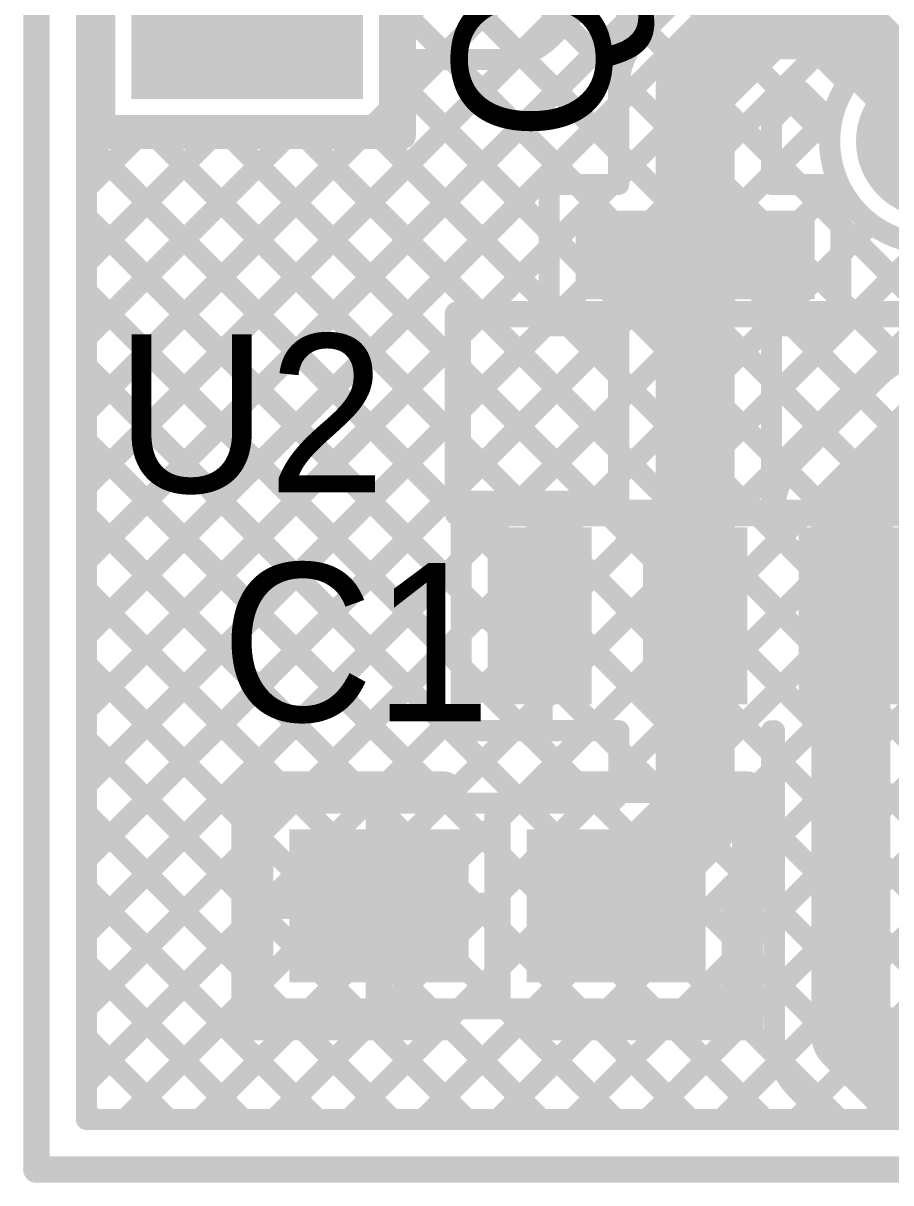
# Model space of a CAD drawing. Header units: millimetres. Extents: x 31.5 to 66.5, y 50.5 to 78.
# Drawn here: x 31.5 to 39.86, y 50.55 to 61.72 of the extents above; entities that cross this region are included whole.
import ezdxf

# ---------------------------------------------------------------- set-up
doc = ezdxf.new("R2010")
doc.units = ezdxf.units.MM
for name, color, linetype in [('BottomLayer', 5, 'Continuous'), ('BottomSolder', 6, 'Continuous'), ('KeepOutLayer', 6, 'Continuous'), ('MultiLayer', 9, 'Continuous'), ('PadHoleLayer', 156, 'Continuous'), ('TopLayer', 1, 'Continuous'), ('TopOverlay', 2, 'Continuous'), ('TopPaste', 8, 'Continuous'), ('TopSolder', 216, 'Continuous')]:
    doc.layers.add(name, color=color, linetype=linetype)

# ---------------------------------------------------------------- blocks, each defined once
blk = doc.blocks.new('0805_1')
at = {"layer": 'TopLayer'}
for points in [[(-0.762, -0.637), (0.762, -0.637), (-0.762, 0.633), (0.762, 0.633)], [(1.524, -0.637), (3.048, -0.637), (1.524, 0.633), (3.048, 0.633)]]:
    blk.add_solid(points, dxfattribs=at)
at = {"layer": 'TopOverlay', "const_width": 0.305}
for points in [[(-1.27, -1.145), (-1.27, 1.141)], [(-1.27, 1.141), (0.635, 1.141)], [(1.651, 1.141), (3.556, 1.141)], [(3.556, -1.145), (3.556, 1.141)], [(-1.27, -1.145), (0.635, -1.145)], [(1.651, -1.145), (3.556, -1.145)]]:
    blk.add_lwpolyline(points, dxfattribs=at)
at = {"layer": 'TopOverlay', "const_width": 0.152}
for points in [[(-1.346, 1.141, 1), (-1.194, 1.141, 1)], [(-1.346, 1.141, 1), (-1.194, 1.141, 1)], [(0.559, 1.141, 1), (0.711, 1.141, 1)], [(1.575, 1.141, 1), (1.727, 1.141, 1)], [(3.48, 1.141, 1), (3.632, 1.141, 1)], [(3.48, 1.141, 1), (3.632, 1.141, 1)], [(-1.346, -1.145, 1), (-1.194, -1.145, 1)], [(-1.346, -1.145, 1), (-1.194, -1.145, 1)], [(0.559, -1.145, 1), (0.711, -1.145, 1)], [(1.575, -1.145, 1), (1.727, -1.145, 1)], [(3.48, -1.145, 1), (3.632, -1.145, 1)], [(3.48, -1.145, 1), (3.632, -1.145, 1)]]:
    blk.add_lwpolyline(points, format="xyb", close=True, dxfattribs=at)
at = {"layer": 'TopPaste'}
for points in [[(-0.762, -0.637), (0.762, -0.637), (-0.762, 0.633), (0.762, 0.633)], [(1.524, -0.637), (3.048, -0.637), (1.524, 0.633), (3.048, 0.633)]]:
    blk.add_solid(points, dxfattribs=at)
at = {"layer": 'TopSolder'}
for points in [[(-0.864, -0.738), (0.864, -0.738), (-0.864, 0.735), (0.864, 0.735)], [(1.422, -0.738), (3.15, -0.738), (1.422, 0.735), (3.15, 0.735)]]:
    blk.add_solid(points, dxfattribs=at)
blk = doc.blocks.new('P___DIP_2P_7')
at = {"layer": 'BottomLayer', "const_width": 1.016}
blk.add_lwpolyline([(2.032, 0, 1), (3.048, 0, 1)], format="xyb", close=True, dxfattribs=at)
at = {"layer": 'BottomLayer'}
blk.add_solid([(-1.016, -1.016), (1.016, -1.016), (-1.016, 1.016), (1.016, 1.016)], dxfattribs=at)
at = {"layer": 'BottomSolder', "const_width": 1.1176}
blk.add_lwpolyline([(1.9812, 0, 1), (3.0988, 0, 1)], format="xyb", close=True, dxfattribs=at)
at = {"layer": 'BottomSolder'}
blk.add_solid([(-1.1176, -1.1176), (1.1176, -1.1176), (-1.1176, 1.1176), (1.1176, 1.1176)], dxfattribs=at)
at = {"layer": 'MultiLayer', "const_width": 1.016}
blk.add_lwpolyline([(2.032, 0, 1), (3.048, 0, 1)], format="xyb", close=True, dxfattribs=at)
at = {"layer": 'MultiLayer'}
blk.add_solid([(-1.016, -1.016), (1.016, -1.016), (-1.016, 1.016), (1.016, 1.016)], dxfattribs=at)
at = {"layer": 'PadHoleLayer', "const_width": 0.508}
for points in [[(-0.254, 0, 1), (0.254, 0, 1)], [(2.286, 0, 1), (2.794, 0, 1)]]:
    blk.add_lwpolyline(points, format="xyb", close=True, dxfattribs=at)
at = {"layer": 'TopLayer', "const_width": 1.016}
blk.add_lwpolyline([(2.032, 0, 1), (3.048, 0, 1)], format="xyb", close=True, dxfattribs=at)
at = {"layer": 'TopLayer'}
blk.add_solid([(-1.016, -1.016), (1.016, -1.016), (-1.016, 1.016), (1.016, 1.016)], dxfattribs=at)
at = {"layer": 'TopOverlay', "const_width": 0.254}
for points in [[(-1.4732, 1.4986), (3.9624, 1.4986)], [(-1.4732, 1.4986), (-1.4732, -1.4986)], [(3.9624, 1.4986), (3.9624, -1.4986)], [(-1.4732, -1.4986), (3.9624, -1.4986)]]:
    blk.add_lwpolyline(points, dxfattribs=at)
at = {"layer": 'TopOverlay', "const_width": 0.127}
for points in [[(-1.5367, 1.4986, 1), (-1.4097, 1.4986, 1)], [(-1.5367, 1.4986, 1), (-1.4097, 1.4986, 1)], [(3.8989, 1.4986, 1), (4.0259, 1.4986, 1)], [(3.8989, 1.4986, 1), (4.0259, 1.4986, 1)], [(-1.5367, -1.4986, 1), (-1.4097, -1.4986, 1)], [(-1.5367, -1.4986, 1), (-1.4097, -1.4986, 1)], [(3.8989, -1.4986, 1), (4.0259, -1.4986, 1)], [(3.8989, -1.4986, 1), (4.0259, -1.4986, 1)]]:
    blk.add_lwpolyline(points, format="xyb", close=True, dxfattribs=at)
at = {"layer": 'TopSolder', "const_width": 1.1176}
blk.add_lwpolyline([(1.9812, 0, 1), (3.0988, 0, 1)], format="xyb", close=True, dxfattribs=at)
at = {"layer": 'TopSolder'}
blk.add_solid([(-1.1176, -1.1176), (1.1176, -1.1176), (-1.1176, 1.1176), (1.1176, 1.1176)], dxfattribs=at)
blk = doc.blocks.new('SOT_23_10')
at = {"layer": 'TopLayer'}
for points in [[(-0.508, -0.635), (0.4064, -0.635), (-0.508, 0.635), (0.4064, 0.635)], [(-1.4732, -2.4892), (-0.5588, -2.4892), (-1.4732, -1.5748), (-0.5588, -1.5748)], [(0.4318, -2.4892), (1.3462, -2.4892), (0.4318, -1.5748), (1.3462, -1.5748)]]:
    blk.add_solid(points, dxfattribs=at)
at = {"layer": 'TopOverlay', "const_width": 0.3048}
for points in [[(-1.016, 0.127), (-1.524, 0.127)], [(-1.524, 0.127), (-1.524, -1.016)], [(1.397, 0.127), (0.889, 0.127)], [(1.397, 0.127), (1.397, -1.016)], [(0, -2.159), (-0.127, -2.159)]]:
    blk.add_lwpolyline(points, dxfattribs=at)
at = {"layer": 'TopOverlay', "const_width": 0.1524}
for points in [[(-1.6002, 0.127, 1), (-1.4478, 0.127, 1)], [(-1.6002, 0.127, 1), (-1.4478, 0.127, 1)], [(-1.0922, 0.127, 1), (-0.9398, 0.127, 1)], [(0.8128, 0.127, 1), (0.9652, 0.127, 1)], [(1.3208, 0.127, 1), (1.4732, 0.127, 1)], [(1.3208, 0.127, 1), (1.4732, 0.127, 1)], [(-1.6002, -1.016, 1), (-1.4478, -1.016, 1)], [(1.3208, -1.016, 1), (1.4732, -1.016, 1)], [(-0.2032, -2.159, 1), (-0.0508, -2.159, 1)], [(-0.0762, -2.159, 1), (0.0762, -2.159, 1)]]:
    blk.add_lwpolyline(points, format="xyb", close=True, dxfattribs=at)
at = {"layer": 'TopPaste'}
for points in [[(-0.508, -0.635), (0.4064, -0.635), (-0.508, 0.635), (0.4064, 0.635)], [(-1.4732, -2.4892), (-0.5588, -2.4892), (-1.4732, -1.5748), (-0.5588, -1.5748)], [(0.4318, -2.4892), (1.3462, -2.4892), (0.4318, -1.5748), (1.3462, -1.5748)]]:
    blk.add_solid(points, dxfattribs=at)
at = {"layer": 'TopSolder'}
for points in [[(-0.6096, -0.7366), (0.508, -0.7366), (-0.6096, 0.7366), (0.508, 0.7366)], [(-1.5748, -2.5908), (-0.4572, -2.5908), (-1.5748, -1.4732), (-0.4572, -1.4732)], [(0.3302, -2.5908), (1.4478, -2.5908), (0.3302, -1.4732), (1.4478, -1.4732)]]:
    blk.add_solid(points, dxfattribs=at)
blk = doc.blocks.new('SOT_89_23')
at = {"layer": 'TopLayer'}
for points in [[(2.549, 3.8), (0.449, 3.8), (2.549, 3.15), (0.449, 3.15)], [(-0.4, -0.75), (0.4, -0.75), (-0.4, 0.75), (0.4, 0.75)], [(1.1, -0.75), (1.9, -0.75), (1.1, 0.75), (1.9, 0.75)], [(2.6, -0.75), (3.4, -0.75), (2.6, 0.75), (3.4, 0.75)]]:
    blk.add_solid(points, dxfattribs=at)
at = {"layer": 'TopOverlay', "const_width": 0.254}
for points in [[(-0.787, 0.991), (-0.787, 2.905)], [(-0.787, 2.905), (3.813, 2.905)], [(3.813, 0.991), (3.813, 2.905)], [(-0.787, 0.991), (3.813, 0.991)]]:
    blk.add_lwpolyline(points, dxfattribs=at)
at = {"layer": 'TopOverlay', "const_width": 0.127}
for points in [[(-0.851, 2.905, 1), (-0.724, 2.905, 1)], [(-0.851, 2.905, 1), (-0.724, 2.905, 1)], [(3.749, 2.905, 1), (3.876, 2.905, 1)], [(3.749, 2.905, 1), (3.876, 2.905, 1)], [(-0.851, 0.991, 1), (-0.724, 0.991, 1)], [(-0.851, 0.991, 1), (-0.724, 0.991, 1)], [(3.749, 0.991, 1), (3.876, 0.991, 1)], [(3.749, 0.991, 1), (3.876, 0.991, 1)]]:
    blk.add_lwpolyline(points, format="xyb", close=True, dxfattribs=at)
at = {"layer": 'TopPaste'}
for points in [[(2.549, 3.8), (0.449, 3.8), (2.549, 3.15), (0.449, 3.15)], [(-0.4, -0.75), (0.4, -0.75), (-0.4, 0.75), (0.4, 0.75)], [(1.1, -0.75), (1.9, -0.75), (1.1, 0.75), (1.9, 0.75)], [(2.6, -0.75), (3.4, -0.75), (2.6, 0.75), (3.4, 0.75)]]:
    blk.add_solid(points, dxfattribs=at)
at = {"layer": 'TopSolder'}
for points in [[(2.65, 3.902), (0.347, 3.902), (2.65, 3.048), (0.347, 3.048)], [(-0.502, -0.852), (0.502, -0.852), (-0.502, 0.852), (0.502, 0.852)], [(0.998, -0.852), (2.002, -0.852), (0.998, 0.852), (2.002, 0.852)], [(2.498, -0.852), (3.502, -0.852), (2.498, 0.852), (3.502, 0.852)]]:
    blk.add_solid(points, dxfattribs=at)

msp = doc.modelspace()

# ---------------------------------------------------------------- linework, layer by layer
at = {"layer": 'BottomLayer', "const_width": 0.203}
for points in [[(32.106, 51.156), (32.106, 77.368)], [(32.106, 69.192), (39.522, 61.775)], [(32.106, 68.473), (39.441, 61.138)], [(39.522, 61.241), (39.522, 67.894)], [(35.027, 61.608), (39.522, 66.104)], [(35.027, 60.89), (39.522, 65.386)], [(35.011, 64.849), (39.268, 60.592)], [(32.106, 57.25), (39.522, 64.667)], [(33.195, 51.156), (46.327, 64.287)], [(33.914, 51.156), (47.045, 64.287)], [(34.632, 51.156), (47.764, 64.287)], [(34.95, 64.192), (44.823, 54.319)], [(32.106, 56.532), (39.522, 63.949)], [(32.477, 51.156), (45.24, 63.919)], [(32.477, 51.156), (45.24, 63.919)], [(32.283, 60.731), (32.283, 63.475)], [(35.027, 60.731), (35.027, 63.475)], [(35.027, 63.397), (44.105, 54.319)], [(35.35, 51.156), (47.499, 63.304)], [(32.106, 55.813), (39.522, 63.23)], [(35.027, 62.679), (43.387, 54.319)], [(32.106, 55.095), (39.522, 62.512)], [(36.069, 51.156), (47.452, 62.539)], [(36.787, 51.156), (47.714, 62.082)], [(35.027, 61.96), (42.709, 54.277)], [(32.106, 54.377), (39.522, 61.793)], [(32.106, 61.561), (32.283, 61.739)], [(37.506, 51.156), (47.744, 61.394)], [(32.106, 61.289), (32.283, 61.111)], [(35.027, 61.242), (42.709, 53.559)], [(32.106, 60.842), (32.283, 61.02)], [(34.868, 60.731), (35.027, 60.89)], [(32.106, 53.658), (39.31, 60.862)], [(32.106, 59.406), (33.431, 60.731)], [(32.106, 58.687), (34.15, 60.731)], [(32.106, 57.969), (34.868, 60.731)], [(32.106, 60.124), (32.713, 60.731)], [(32.283, 60.731), (35.027, 60.731)], [(32.663, 60.731), (40.169, 53.225)], [(33.382, 60.731), (40.329, 53.785)], [(34.1, 60.731), (40.684, 54.147)], [(34.819, 60.731), (41.232, 54.318)], [(32.106, 60.571), (41.521, 51.156)], [(32.106, 52.94), (39.35, 60.185)], [(32.106, 59.852), (40.802, 51.156)], [(32.106, 52.221), (39.668, 59.784)], [(32.106, 51.503), (40.193, 59.591)], [(32.106, 59.134), (40.084, 51.156)], [(32.106, 58.415), (39.365, 51.156)], [(32.106, 57.697), (38.647, 51.156)], [(32.106, 56.979), (37.929, 51.156)], [(32.106, 56.26), (37.21, 51.156)], [(32.106, 55.542), (36.492, 51.156)], [(32.106, 54.823), (35.773, 51.156)], [(32.106, 54.105), (35.055, 51.156)], [(32.106, 53.386), (34.336, 51.156)], [(38.224, 51.156), (40.175, 53.106)], [(32.106, 52.668), (33.618, 51.156)], [(38.942, 51.156), (40.368, 52.581)], [(39.661, 51.156), (40.747, 52.242)], [(32.106, 51.95), (32.9, 51.156)], [(32.106, 51.231), (32.181, 51.156)], [(32.106, 51.156), (65.938, 51.156)]]:
    msp.add_lwpolyline(points, dxfattribs=at)
at = {"layer": 'BottomLayer'}
for points, const_width in [([(39.472, 61.793, 1), (39.573, 61.793, 1)], 0.102), ([(32.233, 61.739, 1), (32.334, 61.739, 1)], 0.102), ([(39.472, 61.775, 1), (39.573, 61.775, 1)], 0.102), ([(32.055, 61.561, 1), (32.156, 61.561, 1)], 0.102), ([(34.976, 61.608, 1), (35.077, 61.608, 1)], 0.102), ([(32.055, 61.289, 1), (32.156, 61.289, 1)], 0.102), ([(34.976, 61.242, 1), (35.077, 61.242, 1)], 0.102), ([(39.472, 61.241, 1), (39.573, 61.241, 1)], 0.102), ([(39.472, 61.241, 1), (39.573, 61.241, 1)], 0.102), ([(32.233, 61.111, 1), (32.334, 61.111, 1)], 0.102), ([(39.39, 61.138, 1), (39.492, 61.138, 1)], 0.102), ([(39.941, 60.579, 1), (40.577, 60.579, 1)], 0.635), ([(32.233, 61.02, 1), (32.334, 61.02, 1)], 0.102), ([(34.976, 60.89, 1), (35.077, 60.89, 1)], 0.102), ([(34.976, 60.89, 1), (35.077, 60.89, 1)], 0.102), ([(32.055, 60.842, 1), (32.156, 60.842, 1)], 0.102), ([(39.259, 60.862, 1), (39.361, 60.862, 1)], 0.102), ([(32.233, 60.731, 1), (32.334, 60.731, 1)], 0.102), ([(32.233, 60.731, 1), (32.334, 60.731, 1)], 0.102), ([(32.612, 60.731, 1), (32.714, 60.731, 1)], 0.102), ([(32.662, 60.731, 1), (32.764, 60.731, 1)], 0.102), ([(33.331, 60.731, 1), (33.432, 60.731, 1)], 0.102), ([(33.381, 60.731, 1), (33.482, 60.731, 1)], 0.102), ([(34.049, 60.731, 1), (34.151, 60.731, 1)], 0.102), ([(34.099, 60.731, 1), (34.201, 60.731, 1)], 0.102), ([(34.768, 60.731, 1), (34.869, 60.731, 1)], 0.102), ([(34.817, 60.731, 1), (34.919, 60.731, 1)], 0.102), ([(34.817, 60.731, 1), (34.919, 60.731, 1)], 0.102), ([(34.976, 60.731, 1), (35.077, 60.731, 1)], 0.102), ([(34.976, 60.731, 1), (35.077, 60.731, 1)], 0.102), ([(32.055, 60.571, 1), (32.156, 60.571, 1)], 0.102), ([(39.218, 60.592, 1), (39.319, 60.592, 1)], 0.102), ([(32.055, 60.124, 1), (32.156, 60.124, 1)], 0.102), ([(39.3, 60.185, 1), (39.401, 60.185, 1)], 0.102), ([(32.055, 59.852, 1), (32.156, 59.852, 1)], 0.102), ([(39.617, 59.784, 1), (39.719, 59.784, 1)], 0.102), ([(32.055, 59.406, 1), (32.156, 59.406, 1)], 0.102), ([(32.055, 59.134, 1), (32.156, 59.134, 1)], 0.102), ([(32.055, 58.687, 1), (32.156, 58.687, 1)], 0.102), ([(32.055, 58.415, 1), (32.156, 58.415, 1)], 0.102), ([(32.055, 57.969, 1), (32.156, 57.969, 1)], 0.102), ([(32.055, 57.697, 1), (32.156, 57.697, 1)], 0.102), ([(32.055, 57.25, 1), (32.156, 57.25, 1)], 0.102), ([(32.055, 56.979, 1), (32.156, 56.979, 1)], 0.102), ([(32.055, 56.532, 1), (32.156, 56.532, 1)], 0.102), ([(32.055, 56.26, 1), (32.156, 56.26, 1)], 0.102), ([(32.055, 55.813, 1), (32.156, 55.813, 1)], 0.102), ([(32.055, 55.542, 1), (32.156, 55.542, 1)], 0.102), ([(32.055, 55.095, 1), (32.156, 55.095, 1)], 0.102), ([(32.055, 54.823, 1), (32.156, 54.823, 1)], 0.102), ([(32.055, 54.377, 1), (32.156, 54.377, 1)], 0.102), ([(32.055, 54.105, 1), (32.156, 54.105, 1)], 0.102), ([(32.055, 53.658, 1), (32.156, 53.658, 1)], 0.102), ([(32.055, 53.386, 1), (32.156, 53.386, 1)], 0.102), ([(32.055, 52.94, 1), (32.156, 52.94, 1)], 0.102), ([(32.055, 52.668, 1), (32.156, 52.668, 1)], 0.102), ([(32.055, 52.221, 1), (32.156, 52.221, 1)], 0.102), ([(32.055, 51.95, 1), (32.156, 51.95, 1)], 0.102), ([(32.055, 51.503, 1), (32.156, 51.503, 1)], 0.102), ([(32.055, 51.231, 1), (32.156, 51.231, 1)], 0.102), ([(32.055, 51.156, 1), (32.156, 51.156, 1)], 0.102), ([(32.055, 51.156, 1), (32.156, 51.156, 1)], 0.102), ([(32.13, 51.156, 1), (32.232, 51.156, 1)], 0.102), ([(32.426, 51.156, 1), (32.527, 51.156, 1)], 0.102), ([(32.426, 51.156, 1), (32.527, 51.156, 1)], 0.102), ([(32.849, 51.156, 1), (32.95, 51.156, 1)], 0.102), ([(33.144, 51.156, 1), (33.246, 51.156, 1)], 0.102), ([(33.567, 51.156, 1), (33.669, 51.156, 1)], 0.102), ([(33.863, 51.156, 1), (33.964, 51.156, 1)], 0.102), ([(34.286, 51.156, 1), (34.387, 51.156, 1)], 0.102), ([(34.581, 51.156, 1), (34.683, 51.156, 1)], 0.102), ([(35.004, 51.156, 1), (35.106, 51.156, 1)], 0.102), ([(35.3, 51.156, 1), (35.401, 51.156, 1)], 0.102), ([(35.722, 51.156, 1), (35.824, 51.156, 1)], 0.102), ([(36.018, 51.156, 1), (36.12, 51.156, 1)], 0.102), ([(36.441, 51.156, 1), (36.543, 51.156, 1)], 0.102), ([(36.736, 51.156, 1), (36.838, 51.156, 1)], 0.102), ([(37.159, 51.156, 1), (37.261, 51.156, 1)], 0.102), ([(37.455, 51.156, 1), (37.556, 51.156, 1)], 0.102), ([(37.878, 51.156, 1), (37.979, 51.156, 1)], 0.102), ([(38.173, 51.156, 1), (38.275, 51.156, 1)], 0.102), ([(38.596, 51.156, 1), (38.698, 51.156, 1)], 0.102), ([(38.892, 51.156, 1), (38.993, 51.156, 1)], 0.102), ([(39.315, 51.156, 1), (39.416, 51.156, 1)], 0.102), ([(39.61, 51.156, 1), (39.712, 51.156, 1)], 0.102)]:
    msp.add_lwpolyline(points, format="xyb", close=True, dxfattribs=dict(at, const_width=const_width))
at = {"layer": 'BottomLayer', "const_width": 0.203}
msp.add_lwpolyline([(41.25, 60.579, -1.454491), (39.522, 61.241)], format="xyb", dxfattribs=at)
at = {"layer": 'BottomSolder', "const_width": 0.737}
msp.add_lwpolyline([(39.891, 60.579, 1), (40.627, 60.579, 1)], format="xyb", close=True, dxfattribs=at)
at = {"layer": 'KeepOutLayer', "const_width": 0.254}
for points in [[(31.623, 50.673), (31.623, 77.851)], [(31.623, 50.673), (66.421, 50.673)]]:
    msp.add_lwpolyline(points, dxfattribs=at)
at = {"layer": 'KeepOutLayer', "const_width": 0.127}
msp.add_lwpolyline([(31.559, 50.673, 1), (31.686, 50.673, 1)], format="xyb", close=True, dxfattribs=at)
msp.add_lwpolyline([(31.559, 50.673, 1), (31.686, 50.673, 1)], format="xyb", close=True, dxfattribs=at)
at = {"layer": 'MultiLayer', "const_width": 0.635}
msp.add_lwpolyline([(39.941, 60.579, 1), (40.577, 60.579, 1)], format="xyb", close=True, dxfattribs=at)
at = {"layer": 'TopLayer'}
for points, const_width in [([(32.106, 51.156), (32.106, 77.368)], 0.203), ([(32.283, 60.731), (32.283, 63.475)], 0.203), ([(36.589, 61.582), (38.329, 63.322)], 0.203), ([(32.106, 56.532), (38.176, 62.603)], 0.203), ([(37.972, 61.086), (38.989, 62.103)], 0.762), ([(38.989, 62.103), (40.259, 60.833)], 0.762), ([(37.451, 61.606), (38.176, 62.332)], 0.203), ([(37.074, 62.068), (37.493, 61.649)], 0.203), ([(32.106, 61.561), (32.283, 61.739)], 0.203), ([(36.715, 61.708), (37.241, 61.182)], 0.203), ([(32.106, 57.25), (36.243, 61.387)], 0.203), ([(35.027, 60.731), (35.027, 61.366)], 0.203), ([(35.027, 61.366), (36.068, 61.366)], 0.203), ([(35.027, 60.89), (35.503, 61.366)], 0.203), ([(35.62, 61.366), (36.824, 60.163)], 0.203), ([(36.301, 61.404), (37.235, 60.47)], 0.203), ([(37.972, 59.482), (37.972, 61.086)], 0.762), ([(32.106, 61.289), (32.283, 61.111)], 0.203), ([(35.027, 61.242), (36.566, 59.702)], 0.203), ([(32.106, 60.842), (32.283, 61.02)], 0.203), ([(37.235, 60.163), (37.235, 61.086)], 0.203), ([(38.708, 60.78), (38.989, 61.061)], 0.203), ([(38.989, 61.061), (39.286, 60.764)], 0.203), ([(32.106, 55.813), (37.235, 60.943)], 0.203), ([(34.868, 60.731), (35.027, 60.89)], 0.203), ([(38.894, 60.966), (39.268, 60.592)], 0.203), ([(38.708, 60.261), (39.249, 60.801)], 0.203), ([(38.708, 60.163), (38.708, 60.78)], 0.203), ([(32.106, 57.969), (34.868, 60.731)], 0.203), ([(32.106, 58.687), (34.15, 60.731)], 0.203), ([(32.106, 59.406), (33.431, 60.731)], 0.203), ([(32.106, 60.124), (32.713, 60.731)], 0.203), ([(32.283, 60.731), (35.027, 60.731)], 0.203), ([(32.663, 60.731), (36.282, 57.113)], 0.203), ([(33.382, 60.731), (37, 57.113)], 0.203), ([(34.1, 60.731), (37.235, 57.597)], 0.203), ([(34.819, 60.731), (36.566, 58.984)], 0.203), ([(38.708, 57.387), (42.064, 60.743)], 0.203), ([(38.708, 57.387), (42.064, 60.743)], 0.203), ([(32.106, 60.571), (35.717, 56.959)], 0.203), ([(38.708, 60.434), (38.979, 60.163)], 0.203), ([(37.173, 60.163), (37.235, 60.224)], 0.203), ([(36.566, 58.801), (36.566, 60.163)], 0.203), ([(36.566, 60.163), (37.235, 60.163)], 0.203), ([(38.708, 60.163), (39.36, 60.163)], 0.203), ([(39.377, 58.801), (39.377, 60.128)], 0.203), ([(32.106, 59.852), (35.717, 56.24)], 0.203), ([(39.377, 59.493), (39.668, 59.784)], 0.203), ([(37.972, 56.008), (37.972, 59.482)], 0.762), ([(39.377, 59.765), (40.62, 58.522)], 0.203), ([(32.106, 55.095), (36.566, 59.555)], 0.203), ([(38.708, 58.106), (40.193, 59.591)], 0.203), ([(32.106, 59.134), (35.717, 55.522)], 0.203), ([(39.377, 59.046), (39.964, 58.46)], 0.203), ([(36.566, 58.984), (36.749, 58.801)], 0.203), ([(32.106, 54.377), (36.566, 58.837)], 0.203), ([(32.106, 53.658), (37.235, 58.788)], 0.203), ([(36.566, 58.801), (37.235, 58.801)], 0.203), ([(36.749, 58.801), (37.235, 58.315)], 0.203), ([(37.235, 57.113), (37.235, 58.801)], 0.203), ([(38.708, 57.113), (38.708, 58.801)], 0.203), ([(38.708, 58.801), (39.377, 58.801)], 0.203), ([(38.904, 58.801), (39.569, 58.136)], 0.203), ([(32.106, 58.415), (36.317, 54.204)], 0.203), ([(38.708, 58.279), (39.21, 57.777)], 0.203), ([(38.952, 57.52), (39.738, 58.306)], 0.203), ([(36.278, 57.113), (37.235, 58.069)], 0.203), ([(39.473, 56.999), (40.259, 57.785)], 0.762), ([(32.106, 57.697), (35.599, 54.204)], 0.203), ([(38.708, 57.56), (38.86, 57.408)], 0.203), ([(36.997, 57.113), (37.235, 57.351)], 0.203), ([(39.473, 56.007), (39.473, 56.999)], 0.762), ([(35.717, 57.113), (37.217, 57.113)], 0.203), ([(35.717, 54.901), (35.717, 57.113)], 0.203), ([(32.106, 56.979), (34.881, 54.204)], 0.203), ([(36.473, 56.007), (36.473, 57.011)], 0.254), ([(32.106, 52.94), (35.717, 56.552)], 0.203), ([(32.106, 56.26), (34.162, 54.204)], 0.203), ([(37.972, 56.008), (37.973, 56.007)], 0.762), ([(37.973, 53.975), (37.973, 56.007)], 0.762), ([(39.473, 51.967), (39.473, 56.007)], 0.762), ([(35.819, 56.007), (36.473, 56.007)], 0.254), ([(36.473, 55.003), (36.473, 56.007)], 0.254), ([(34.088, 54.204), (35.717, 55.833)], 0.203), ([(32.106, 55.542), (33.807, 53.84)], 0.203), ([(34.806, 54.204), (35.717, 55.115)], 0.203), ([(35.525, 54.204), (36.222, 54.901)], 0.203), ([(35.525, 54.204), (36.222, 54.901)], 0.203), ([(35.717, 54.901), (37.217, 54.901)], 0.203), ([(36.243, 54.204), (36.941, 54.901)], 0.203), ([(36.338, 54.901), (37.036, 54.204)], 0.203), ([(37.056, 54.901), (37.236, 54.721)], 0.203), ([(37.236, 54.28), (37.236, 54.901)], 0.203), ([(38.71, 53.975), (38.71, 54.901)], 0.203), ([(38.736, 51.967), (38.736, 54.901)], 0.203), ([(32.106, 54.823), (33.807, 53.121)], 0.203), ([(36.962, 54.204), (37.236, 54.478)], 0.203), ([(33.807, 52.222), (33.807, 54.204)], 0.203), ([(33.807, 54.204), (36.043, 54.204)], 0.203), ([(36.043, 52.222), (36.043, 54.204)], 0.203), ([(36.093, 54.204), (37.16, 54.204)], 0.203), ([(36.093, 52.222), (36.093, 54.204)], 0.203), ([(36.093, 54.054), (36.243, 54.204)], 0.203), ([(37.211, 53.213), (37.973, 53.975)], 0.762), ([(37.16, 54.204), (37.236, 54.28)], 0.203), ([(32.106, 54.105), (33.807, 52.403)], 0.203), ([(34.925, 53.213), (34.925, 54.102)], 0.254), ([(32.106, 52.221), (33.807, 53.923)], 0.203), ([(38.679, 53.766), (38.736, 53.823)], 0.203), ([(38.329, 53.289), (38.494, 53.454)], 0.203), ([(38.499, 53.459), (38.736, 53.221)], 0.203), ([(32.106, 53.386), (34.336, 51.156)], 0.203), ([(32.106, 51.503), (33.807, 53.205)], 0.203), ([(33.909, 53.213), (34.925, 53.213)], 0.254), ([(34.925, 52.324), (34.925, 53.213)], 0.254), ([(34.925, 53.213), (35.941, 53.213)], 0.254), ([(38.329, 52.222), (38.329, 53.289)], 0.203), ([(38.329, 52.697), (38.736, 53.105)], 0.203), ([(38.329, 52.911), (38.736, 52.503)], 0.203), ([(32.106, 52.668), (33.618, 51.156)], 0.203), ([(32.477, 51.156), (33.807, 52.486)], 0.203), ([(32.477, 51.156), (33.807, 52.486)], 0.203), ([(33.807, 52.403), (33.988, 52.222)], 0.203), ([(37.506, 51.156), (38.736, 52.386)], 0.203), ([(33.195, 51.156), (34.262, 52.222)], 0.203), ([(33.807, 52.222), (36.043, 52.222)], 0.203), ([(33.914, 51.156), (34.98, 52.222)], 0.203), ([(33.988, 52.222), (35.055, 51.156)], 0.203), ([(34.632, 51.156), (35.699, 52.222)], 0.203), ([(34.706, 52.222), (35.773, 51.156)], 0.203), ([(35.35, 51.156), (36.417, 52.222)], 0.203), ([(35.425, 52.222), (36.492, 51.156)], 0.203), ([(36.069, 51.156), (37.136, 52.222)], 0.203), ([(36.093, 52.222), (38.329, 52.222)], 0.203), ([(36.143, 52.222), (37.21, 51.156)], 0.203), ([(36.787, 51.156), (37.854, 52.222)], 0.203), ([(36.862, 52.222), (37.929, 51.156)], 0.203), ([(37.58, 52.222), (38.647, 51.156)], 0.203), ([(38.299, 52.222), (38.768, 51.753)], 0.203), ([(39.473, 51.967), (40.005, 51.435)], 0.762), ([(32.106, 51.95), (32.9, 51.156)], 0.203), ([(38.224, 51.156), (38.782, 51.713)], 0.203), ([(40.005, 51.435), (60.071, 51.435)], 0.762), ([(38.952, 51.446), (39.243, 51.156)], 0.203), ([(38.942, 51.156), (39.093, 51.306)], 0.203), ([(32.106, 51.231), (32.181, 51.156)], 0.203), ([(32.106, 51.156), (39.243, 51.156)], 0.203)]:
    msp.add_lwpolyline(points, dxfattribs=dict(at, const_width=const_width))
for points, const_width in [([(32.233, 61.739, 1), (32.334, 61.739, 1)], 0.102), ([(36.664, 61.708, 1), (36.766, 61.708, 1)], 0.102), ([(32.055, 61.561, 1), (32.156, 61.561, 1)], 0.102), ([(36.538, 61.582, 1), (36.64, 61.582, 1)], 0.102), ([(36.538, 61.582, 1), (36.64, 61.582, 1)], 0.102), ([(36.538, 61.582, 1), (36.64, 61.582, 1)], 0.102), ([(37.4, 61.606, 1), (37.502, 61.606, 1)], 0.102), ([(37.4, 61.606, 1), (37.502, 61.606, 1)], 0.102), ([(37.4, 61.606, 1), (37.502, 61.606, 1)], 0.102), ([(37.442, 61.649, 1), (37.544, 61.649, 1)], 0.102), ([(34.976, 61.366, 1), (35.077, 61.366, 1)], 0.102), ([(34.976, 61.366, 1), (35.077, 61.366, 1)], 0.102), ([(35.452, 61.366, 1), (35.554, 61.366, 1)], 0.102), ([(35.57, 61.366, 1), (35.671, 61.366, 1)], 0.102), ([(36.017, 61.366, 1), (36.119, 61.366, 1)], 0.102), ([(36.017, 61.366, 1), (36.119, 61.366, 1)], 0.102), ([(36.017, 61.366, 1), (36.119, 61.366, 1)], 0.102), ([(36.192, 61.387, 1), (36.293, 61.387, 1)], 0.102), ([(36.25, 61.404, 1), (36.352, 61.404, 1)], 0.102), ([(37.781, 61.086, 1), (38.162, 61.086, 1)], 0.381), ([(37.781, 61.086, 1), (38.162, 61.086, 1)], 0.381), ([(32.055, 61.289, 1), (32.156, 61.289, 1)], 0.102), ([(34.976, 61.242, 1), (35.077, 61.242, 1)], 0.102), ([(32.233, 61.111, 1), (32.334, 61.111, 1)], 0.102), ([(37.191, 61.182, 1), (37.292, 61.182, 1)], 0.102), ([(39.941, 60.579, 1), (40.577, 60.579, 1)], 0.635), ([(32.233, 61.02, 1), (32.334, 61.02, 1)], 0.102), ([(37.184, 61.086, 1), (37.286, 61.086, 1)], 0.102), ([(37.184, 61.086, 1), (37.286, 61.086, 1)], 0.102), ([(37.184, 61.086, 1), (37.286, 61.086, 1)], 0.102), ([(38.938, 61.061, 1), (39.04, 61.061, 1)], 0.102), ([(38.938, 61.061, 1), (39.04, 61.061, 1)], 0.102), ([(34.976, 60.89, 1), (35.077, 60.89, 1)], 0.102), ([(34.976, 60.89, 1), (35.077, 60.89, 1)], 0.102), ([(37.184, 60.943, 1), (37.286, 60.943, 1)], 0.102), ([(38.843, 60.966, 1), (38.945, 60.966, 1)], 0.102), ([(32.055, 60.842, 1), (32.156, 60.842, 1)], 0.102), ([(38.657, 60.78, 1), (38.759, 60.78, 1)], 0.102), ([(38.657, 60.78, 1), (38.759, 60.78, 1)], 0.102), ([(39.198, 60.801, 1), (39.3, 60.801, 1)], 0.102), ([(32.233, 60.731, 1), (32.334, 60.731, 1)], 0.102), ([(32.233, 60.731, 1), (32.334, 60.731, 1)], 0.102), ([(32.612, 60.731, 1), (32.714, 60.731, 1)], 0.102), ([(32.662, 60.731, 1), (32.764, 60.731, 1)], 0.102), ([(33.331, 60.731, 1), (33.432, 60.731, 1)], 0.102), ([(33.381, 60.731, 1), (33.482, 60.731, 1)], 0.102), ([(34.049, 60.731, 1), (34.151, 60.731, 1)], 0.102), ([(34.099, 60.731, 1), (34.201, 60.731, 1)], 0.102), ([(34.768, 60.731, 1), (34.869, 60.731, 1)], 0.102), ([(34.817, 60.731, 1), (34.919, 60.731, 1)], 0.102), ([(34.817, 60.731, 1), (34.919, 60.731, 1)], 0.102), ([(34.976, 60.731, 1), (35.077, 60.731, 1)], 0.102), ([(34.976, 60.731, 1), (35.077, 60.731, 1)], 0.102), ([(39.235, 60.764, 1), (39.337, 60.764, 1)], 0.102), ([(39.235, 60.764, 1), (39.337, 60.764, 1)], 0.102), ([(32.055, 60.571, 1), (32.156, 60.571, 1)], 0.102), ([(39.218, 60.592, 1), (39.319, 60.592, 1)], 0.102), ([(37.184, 60.47, 1), (37.286, 60.47, 1)], 0.102), ([(38.657, 60.434, 1), (38.759, 60.434, 1)], 0.102), ([(37.184, 60.224, 1), (37.286, 60.224, 1)], 0.102), ([(38.657, 60.261, 1), (38.759, 60.261, 1)], 0.102), ([(32.055, 60.124, 1), (32.156, 60.124, 1)], 0.102), ([(36.515, 60.163, 1), (36.617, 60.163, 1)], 0.102), ([(36.515, 60.163, 1), (36.617, 60.163, 1)], 0.102), ([(36.773, 60.163, 1), (36.875, 60.163, 1)], 0.102), ([(37.122, 60.163, 1), (37.224, 60.163, 1)], 0.102), ([(37.184, 60.163, 1), (37.286, 60.163, 1)], 0.102), ([(37.184, 60.163, 1), (37.286, 60.163, 1)], 0.102), ([(38.657, 60.163, 1), (38.759, 60.163, 1)], 0.102), ([(38.657, 60.163, 1), (38.759, 60.163, 1)], 0.102), ([(38.929, 60.163, 1), (39.03, 60.163, 1)], 0.102), ([(39.309, 60.163, 1), (39.411, 60.163, 1)], 0.102), ([(39.309, 60.163, 1), (39.411, 60.163, 1)], 0.102), ([(39.326, 60.128, 1), (39.428, 60.128, 1)], 0.102), ([(39.326, 60.128, 1), (39.428, 60.128, 1)], 0.102), ([(32.055, 59.852, 1), (32.156, 59.852, 1)], 0.102), ([(39.617, 59.784, 1), (39.719, 59.784, 1)], 0.102), ([(36.515, 59.702, 1), (36.617, 59.702, 1)], 0.102), ([(37.781, 59.482, 1), (38.162, 59.482, 1)], 0.381), ([(37.781, 59.482, 1), (38.162, 59.482, 1)], 0.381), ([(39.326, 59.765, 1), (39.428, 59.765, 1)], 0.102), ([(36.515, 59.555, 1), (36.617, 59.555, 1)], 0.102), ([(39.326, 59.493, 1), (39.428, 59.493, 1)], 0.102), ([(32.055, 59.406, 1), (32.156, 59.406, 1)], 0.102), ([(32.055, 59.134, 1), (32.156, 59.134, 1)], 0.102), ([(39.326, 59.046, 1), (39.428, 59.046, 1)], 0.102), ([(36.515, 58.984, 1), (36.617, 58.984, 1)], 0.102), ([(36.515, 58.984, 1), (36.617, 58.984, 1)], 0.102), ([(36.515, 58.837, 1), (36.617, 58.837, 1)], 0.102), ([(36.515, 58.801, 1), (36.617, 58.801, 1)], 0.102), ([(36.515, 58.801, 1), (36.617, 58.801, 1)], 0.102), ([(36.698, 58.801, 1), (36.799, 58.801, 1)], 0.102), ([(36.698, 58.801, 1), (36.799, 58.801, 1)], 0.102), ([(37.184, 58.801, 1), (37.286, 58.801, 1)], 0.102), ([(37.184, 58.801, 1), (37.286, 58.801, 1)], 0.102), ([(37.184, 58.788, 1), (37.286, 58.788, 1)], 0.102), ([(38.657, 58.801, 1), (38.759, 58.801, 1)], 0.102), ([(38.657, 58.801, 1), (38.759, 58.801, 1)], 0.102), ([(38.853, 58.801, 1), (38.955, 58.801, 1)], 0.102), ([(39.326, 58.801, 1), (39.428, 58.801, 1)], 0.102), ([(39.326, 58.801, 1), (39.428, 58.801, 1)], 0.102), ([(32.055, 58.687, 1), (32.156, 58.687, 1)], 0.102), ([(32.055, 58.415, 1), (32.156, 58.415, 1)], 0.102), ([(37.184, 58.315, 1), (37.286, 58.315, 1)], 0.102), ([(38.657, 58.279, 1), (38.759, 58.279, 1)], 0.102), ([(39.687, 58.306, 1), (39.789, 58.306, 1)], 0.102), ([(39.687, 58.306, 1), (39.789, 58.306, 1)], 0.102), ([(39.687, 58.306, 1), (39.789, 58.306, 1)], 0.102), ([(38.657, 58.106, 1), (38.759, 58.106, 1)], 0.102), ([(39.518, 58.136, 1), (39.62, 58.136, 1)], 0.102), ([(37.184, 58.069, 1), (37.286, 58.069, 1)], 0.102), ([(32.055, 57.969, 1), (32.156, 57.969, 1)], 0.102), ([(39.159, 57.777, 1), (39.26, 57.777, 1)], 0.102), ([(32.055, 57.697, 1), (32.156, 57.697, 1)], 0.102), ([(37.184, 57.597, 1), (37.286, 57.597, 1)], 0.102), ([(38.657, 57.56, 1), (38.759, 57.56, 1)], 0.102), ([(38.901, 57.52, 1), (39.003, 57.52, 1)], 0.102), ([(38.901, 57.52, 1), (39.003, 57.52, 1)], 0.102), ([(38.901, 57.52, 1), (39.003, 57.52, 1)], 0.102), ([(37.184, 57.351, 1), (37.286, 57.351, 1)], 0.102), ([(38.657, 57.387, 1), (38.759, 57.387, 1)], 0.102), ([(38.657, 57.387, 1), (38.759, 57.387, 1)], 0.102), ([(38.81, 57.408, 1), (38.911, 57.408, 1)], 0.102), ([(32.055, 57.25, 1), (32.156, 57.25, 1)], 0.102), ([(39.283, 56.999, 1), (39.664, 56.999, 1)], 0.381), ([(39.283, 56.999, 1), (39.664, 56.999, 1)], 0.381), ([(35.667, 57.113, 1), (35.768, 57.113, 1)], 0.102), ([(35.667, 57.113, 1), (35.768, 57.113, 1)], 0.102), ([(36.228, 57.113, 1), (36.329, 57.113, 1)], 0.102), ([(36.231, 57.113, 1), (36.333, 57.113, 1)], 0.102), ([(36.946, 57.113, 1), (37.048, 57.113, 1)], 0.102), ([(36.95, 57.113, 1), (37.051, 57.113, 1)], 0.102), ([(37.167, 57.113, 1), (37.268, 57.113, 1)], 0.102), ([(37.184, 57.113, 1), (37.286, 57.113, 1)], 0.102), ([(38.657, 57.113, 1), (38.759, 57.113, 1)], 0.102), ([(38.694, 57.113, 1), (38.796, 57.113, 1)], 0.102), ([(38.694, 57.113, 1), (38.796, 57.113, 1)], 0.102), ([(38.694, 57.113, 1), (38.796, 57.113, 1)], 0.102), ([(38.694, 57.113, 1), (38.796, 57.113, 1)], 0.102), ([(32.055, 56.979, 1), (32.156, 56.979, 1)], 0.102), ([(36.409, 57.011, 1), (36.536, 57.011, 1)], 0.127), ([(38.686, 56.999, 1), (38.787, 56.999, 1)], 0.102), ([(38.686, 56.999, 1), (38.787, 56.999, 1)], 0.102), ([(35.667, 56.959, 1), (35.768, 56.959, 1)], 0.102), ([(32.055, 56.532, 1), (32.156, 56.532, 1)], 0.102), ([(35.667, 56.552, 1), (35.768, 56.552, 1)], 0.102), ([(32.055, 56.26, 1), (32.156, 56.26, 1)], 0.102), ([(35.667, 56.24, 1), (35.768, 56.24, 1)], 0.102), ([(37.781, 56.008, 1), (38.162, 56.008, 1)], 0.381), ([(37.781, 56.008, 1), (38.162, 56.008, 1)], 0.381), ([(37.782, 56.007, 1), (38.163, 56.007, 1)], 0.381), ([(37.782, 56.007, 1), (38.163, 56.007, 1)], 0.381), ([(39.283, 56.007, 1), (39.664, 56.007, 1)], 0.381), ([(39.283, 56.007, 1), (39.664, 56.007, 1)], 0.381), ([(35.755, 56.007, 1), (35.882, 56.007, 1)], 0.127), ([(36.409, 56.007, 1), (36.536, 56.007, 1)], 0.127), ([(36.409, 56.007, 1), (36.536, 56.007, 1)], 0.127), ([(36.409, 56.007, 1), (36.536, 56.007, 1)], 0.127), ([(32.055, 55.813, 1), (32.156, 55.813, 1)], 0.102), ([(35.667, 55.833, 1), (35.768, 55.833, 1)], 0.102), ([(32.055, 55.542, 1), (32.156, 55.542, 1)], 0.102), ([(35.667, 55.522, 1), (35.768, 55.522, 1)], 0.102), ([(32.055, 55.095, 1), (32.156, 55.095, 1)], 0.102), ([(35.667, 55.115, 1), (35.768, 55.115, 1)], 0.102), ([(36.409, 55.003, 1), (36.536, 55.003, 1)], 0.127), ([(35.667, 54.901, 1), (35.768, 54.901, 1)], 0.102), ([(35.667, 54.901, 1), (35.768, 54.901, 1)], 0.102), ([(36.172, 54.901, 1), (36.273, 54.901, 1)], 0.102), ([(36.172, 54.901, 1), (36.273, 54.901, 1)], 0.102), ([(36.287, 54.901, 1), (36.389, 54.901, 1)], 0.102), ([(36.89, 54.901, 1), (36.992, 54.901, 1)], 0.102), ([(37.006, 54.901, 1), (37.107, 54.901, 1)], 0.102), ([(37.167, 54.901, 1), (37.268, 54.901, 1)], 0.102), ([(37.186, 54.901, 1), (37.287, 54.901, 1)], 0.102), ([(38.659, 54.901, 1), (38.76, 54.901, 1)], 0.102), ([(38.686, 54.901, 1), (38.787, 54.901, 1)], 0.102), ([(32.055, 54.823, 1), (32.156, 54.823, 1)], 0.102), ([(37.186, 54.721, 1), (37.287, 54.721, 1)], 0.102), ([(37.186, 54.478, 1), (37.287, 54.478, 1)], 0.102), ([(32.055, 54.377, 1), (32.156, 54.377, 1)], 0.102), ([(33.757, 54.204, 1), (33.858, 54.204, 1)], 0.102), ([(33.757, 54.204, 1), (33.858, 54.204, 1)], 0.102), ([(34.037, 54.204, 1), (34.139, 54.204, 1)], 0.102), ([(34.111, 54.204, 1), (34.213, 54.204, 1)], 0.102), ([(34.755, 54.204, 1), (34.857, 54.204, 1)], 0.102), ([(34.83, 54.204, 1), (34.931, 54.204, 1)], 0.102), ([(35.474, 54.204, 1), (35.575, 54.204, 1)], 0.102), ([(35.474, 54.204, 1), (35.575, 54.204, 1)], 0.102), ([(35.548, 54.204, 1), (35.65, 54.204, 1)], 0.102), ([(35.992, 54.204, 1), (36.093, 54.204, 1)], 0.102), ([(35.992, 54.204, 1), (36.093, 54.204, 1)], 0.102), ([(36.043, 54.204, 1), (36.144, 54.204, 1)], 0.102), ([(36.043, 54.204, 1), (36.144, 54.204, 1)], 0.102), ([(36.192, 54.204, 1), (36.294, 54.204, 1)], 0.102), ([(36.192, 54.204, 1), (36.294, 54.204, 1)], 0.102), ([(36.267, 54.204, 1), (36.368, 54.204, 1)], 0.102), ([(36.911, 54.204, 1), (37.012, 54.204, 1)], 0.102), ([(36.985, 54.204, 1), (37.087, 54.204, 1)], 0.102), ([(37.109, 54.204, 1), (37.211, 54.204, 1)], 0.102), ([(37.109, 54.204, 1), (37.211, 54.204, 1)], 0.102), ([(37.186, 54.28, 1), (37.287, 54.28, 1)], 0.102), ([(37.186, 54.28, 1), (37.287, 54.28, 1)], 0.102), ([(37.782, 53.975, 1), (38.163, 53.975, 1)], 0.381), ([(37.782, 53.975, 1), (38.163, 53.975, 1)], 0.381), ([(32.055, 54.105, 1), (32.156, 54.105, 1)], 0.102), ([(34.861, 54.102, 1), (34.988, 54.102, 1)], 0.127), ([(36.043, 54.054, 1), (36.144, 54.054, 1)], 0.102), ([(38.659, 53.975, 1), (38.76, 53.975, 1)], 0.102), ([(38.659, 53.975, 1), (38.76, 53.975, 1)], 0.102), ([(38.659, 53.975, 1), (38.76, 53.975, 1)], 0.102), ([(33.757, 53.923, 1), (33.858, 53.923, 1)], 0.102), ([(33.757, 53.84, 1), (33.858, 53.84, 1)], 0.102), ([(38.629, 53.766, 1), (38.73, 53.766, 1)], 0.102), ([(38.686, 53.823, 1), (38.787, 53.823, 1)], 0.102), ([(32.055, 53.658, 1), (32.156, 53.658, 1)], 0.102), ([(37.02, 53.213, 1), (37.401, 53.213, 1)], 0.381), ([(38.443, 53.454, 1), (38.545, 53.454, 1)], 0.102), ([(38.443, 53.454, 1), (38.545, 53.454, 1)], 0.102), ([(38.443, 53.454, 1), (38.545, 53.454, 1)], 0.102), ([(38.448, 53.459, 1), (38.55, 53.459, 1)], 0.102), ([(32.055, 53.386, 1), (32.156, 53.386, 1)], 0.102), ([(33.757, 53.205, 1), (33.858, 53.205, 1)], 0.102), ([(33.846, 53.213, 1), (33.972, 53.213, 1)], 0.127), ([(34.861, 53.213, 1), (34.988, 53.213, 1)], 0.127), ([(34.861, 53.213, 1), (34.988, 53.213, 1)], 0.127), ([(34.861, 53.213, 1), (34.988, 53.213, 1)], 0.127), ([(34.861, 53.213, 1), (34.988, 53.213, 1)], 0.127), ([(35.877, 53.213, 1), (36.005, 53.213, 1)], 0.127), ([(38.278, 53.289, 1), (38.379, 53.289, 1)], 0.102), ([(38.278, 53.289, 1), (38.379, 53.289, 1)], 0.102), ([(38.686, 53.221, 1), (38.787, 53.221, 1)], 0.102), ([(33.757, 53.121, 1), (33.858, 53.121, 1)], 0.102), ([(38.686, 53.105, 1), (38.787, 53.105, 1)], 0.102), ([(32.055, 52.94, 1), (32.156, 52.94, 1)], 0.102), ([(38.278, 52.911, 1), (38.379, 52.911, 1)], 0.102), ([(32.055, 52.668, 1), (32.156, 52.668, 1)], 0.102), ([(38.278, 52.697, 1), (38.379, 52.697, 1)], 0.102), ([(33.757, 52.486, 1), (33.858, 52.486, 1)], 0.102), ([(33.757, 52.486, 1), (33.858, 52.486, 1)], 0.102), ([(33.757, 52.403, 1), (33.858, 52.403, 1)], 0.102), ([(33.757, 52.403, 1), (33.858, 52.403, 1)], 0.102), ([(38.686, 52.503, 1), (38.787, 52.503, 1)], 0.102), ([(34.861, 52.324, 1), (34.988, 52.324, 1)], 0.127), ([(38.686, 52.386, 1), (38.787, 52.386, 1)], 0.102), ([(32.055, 52.221, 1), (32.156, 52.221, 1)], 0.102), ([(33.757, 52.222, 1), (33.858, 52.222, 1)], 0.102), ([(33.757, 52.222, 1), (33.858, 52.222, 1)], 0.102), ([(33.937, 52.222, 1), (34.039, 52.222, 1)], 0.102), ([(33.937, 52.222, 1), (34.039, 52.222, 1)], 0.102), ([(34.211, 52.222, 1), (34.313, 52.222, 1)], 0.102), ([(34.656, 52.222, 1), (34.757, 52.222, 1)], 0.102), ([(34.93, 52.222, 1), (35.031, 52.222, 1)], 0.102), ([(35.374, 52.222, 1), (35.476, 52.222, 1)], 0.102), ([(35.648, 52.222, 1), (35.75, 52.222, 1)], 0.102), ([(35.992, 52.222, 1), (36.093, 52.222, 1)], 0.102), ([(35.992, 52.222, 1), (36.093, 52.222, 1)], 0.102), ([(36.043, 52.222, 1), (36.144, 52.222, 1)], 0.102), ([(36.043, 52.222, 1), (36.144, 52.222, 1)], 0.102), ([(36.093, 52.222, 1), (36.194, 52.222, 1)], 0.102), ([(36.366, 52.222, 1), (36.468, 52.222, 1)], 0.102), ([(36.811, 52.222, 1), (36.913, 52.222, 1)], 0.102), ([(37.085, 52.222, 1), (37.186, 52.222, 1)], 0.102), ([(37.529, 52.222, 1), (37.631, 52.222, 1)], 0.102), ([(37.803, 52.222, 1), (37.905, 52.222, 1)], 0.102), ([(38.248, 52.222, 1), (38.349, 52.222, 1)], 0.102), ([(38.278, 52.222, 1), (38.379, 52.222, 1)], 0.102), ([(38.278, 52.222, 1), (38.379, 52.222, 1)], 0.102), ([(39.283, 51.967, 1), (39.664, 51.967, 1)], 0.381), ([(39.283, 51.967, 1), (39.664, 51.967, 1)], 0.381), ([(38.686, 51.967, 1), (38.787, 51.967, 1)], 0.102), ([(38.686, 51.967, 1), (38.787, 51.967, 1)], 0.102), ([(38.686, 51.967, 1), (38.787, 51.967, 1)], 0.102), ([(32.055, 51.95, 1), (32.156, 51.95, 1)], 0.102), ([(38.717, 51.753, 1), (38.819, 51.753, 1)], 0.102), ([(38.731, 51.713, 1), (38.832, 51.713, 1)], 0.102), ([(39.815, 51.435, 1), (40.196, 51.435, 1)], 0.381), ([(39.815, 51.435, 1), (40.196, 51.435, 1)], 0.381), ([(32.055, 51.503, 1), (32.156, 51.503, 1)], 0.102), ([(38.901, 51.446, 1), (39.003, 51.446, 1)], 0.102), ([(38.901, 51.446, 1), (39.003, 51.446, 1)], 0.102), ([(38.901, 51.446, 1), (39.003, 51.446, 1)], 0.102), ([(39.042, 51.306, 1), (39.143, 51.306, 1)], 0.102), ([(32.055, 51.231, 1), (32.156, 51.231, 1)], 0.102), ([(32.055, 51.156, 1), (32.156, 51.156, 1)], 0.102), ([(32.055, 51.156, 1), (32.156, 51.156, 1)], 0.102), ([(32.13, 51.156, 1), (32.232, 51.156, 1)], 0.102), ([(32.426, 51.156, 1), (32.527, 51.156, 1)], 0.102), ([(32.426, 51.156, 1), (32.527, 51.156, 1)], 0.102), ([(32.849, 51.156, 1), (32.95, 51.156, 1)], 0.102), ([(33.144, 51.156, 1), (33.246, 51.156, 1)], 0.102), ([(33.567, 51.156, 1), (33.669, 51.156, 1)], 0.102), ([(33.863, 51.156, 1), (33.964, 51.156, 1)], 0.102), ([(34.286, 51.156, 1), (34.387, 51.156, 1)], 0.102), ([(34.581, 51.156, 1), (34.683, 51.156, 1)], 0.102), ([(35.004, 51.156, 1), (35.106, 51.156, 1)], 0.102), ([(35.3, 51.156, 1), (35.401, 51.156, 1)], 0.102), ([(35.722, 51.156, 1), (35.824, 51.156, 1)], 0.102), ([(36.018, 51.156, 1), (36.12, 51.156, 1)], 0.102), ([(36.441, 51.156, 1), (36.543, 51.156, 1)], 0.102), ([(36.736, 51.156, 1), (36.838, 51.156, 1)], 0.102), ([(37.159, 51.156, 1), (37.261, 51.156, 1)], 0.102), ([(37.455, 51.156, 1), (37.556, 51.156, 1)], 0.102), ([(37.878, 51.156, 1), (37.979, 51.156, 1)], 0.102), ([(38.173, 51.156, 1), (38.275, 51.156, 1)], 0.102), ([(38.596, 51.156, 1), (38.698, 51.156, 1)], 0.102), ([(38.892, 51.156, 1), (38.993, 51.156, 1)], 0.102), ([(39.192, 51.156, 1), (39.293, 51.156, 1)], 0.102), ([(39.192, 51.156, 1), (39.293, 51.156, 1)], 0.102)]:
    msp.add_lwpolyline(points, format="xyb", close=True, dxfattribs=dict(at, const_width=const_width))
at = {"layer": 'TopLayer', "const_width": 0.203}
for points in [[(36.589, 61.582, -0.198912), (36.068, 61.366)], [(36.589, 61.582, -0.198912), (36.068, 61.366)], [(37.235, 61.086, -0.198912), (37.451, 61.606)], [(37.235, 61.086, -0.198912), (37.451, 61.606)], [(39.36, 60.163, -0.156781), (39.286, 60.764)], [(41.25, 60.579, -0.787609), (39.377, 60.128)], [(39.738, 58.306, -0.198912), (40.259, 58.522)], [(39.738, 58.306, -0.198912), (40.259, 58.522)], [(38.745, 57.113, -0.158966), (38.952, 57.52)], [(38.745, 57.113, -0.158966), (38.952, 57.52)], [(38.736, 56.999, -0.038722), (38.745, 57.113)], [(38.736, 56.999, -0.038722), (38.745, 57.113)], [(38.71, 53.975, -0.198912), (38.494, 53.454)], [(38.71, 53.975, -0.198912), (38.494, 53.454)], [(38.952, 51.446, -0.198912), (38.736, 51.967)], [(38.952, 51.446, -0.198912), (38.736, 51.967)]]:
    msp.add_lwpolyline(points, format="xyb", dxfattribs=at)
at = {"layer": 'TopSolder', "const_width": 0.737}
msp.add_lwpolyline([(39.891, 60.579, 1), (40.627, 60.579, 1)], format="xyb", close=True, dxfattribs=at)

# ---------------------------------------------------------------- block references
for name, p, rotation in [('P___DIP_2P_7', (33.655, 62.103), 90), ('SOT_23_10', (38.938, 62.103), 180), ('SOT_89_23', (36.473, 56.007), 360), ('0805_1', (34.925, 53.215), 360)]:
    msp.add_blockref(name, p, dxfattribs=dict(rotation=rotation))

# ---------------------------------------------------------------- texts
at = {"layer": 'TopOverlay'}
msp.add_text('Q1', height=1.524, rotation=90, dxfattribs=at).set_placement((37.16, 60.579))
for s, p in [('U2', (32.384, 57.196)), ('C1', (33.401, 54.991))]:
    msp.add_text(s, height=1.524, dxfattribs=at).set_placement(p)

doc.saveas('drawing.dxf')
